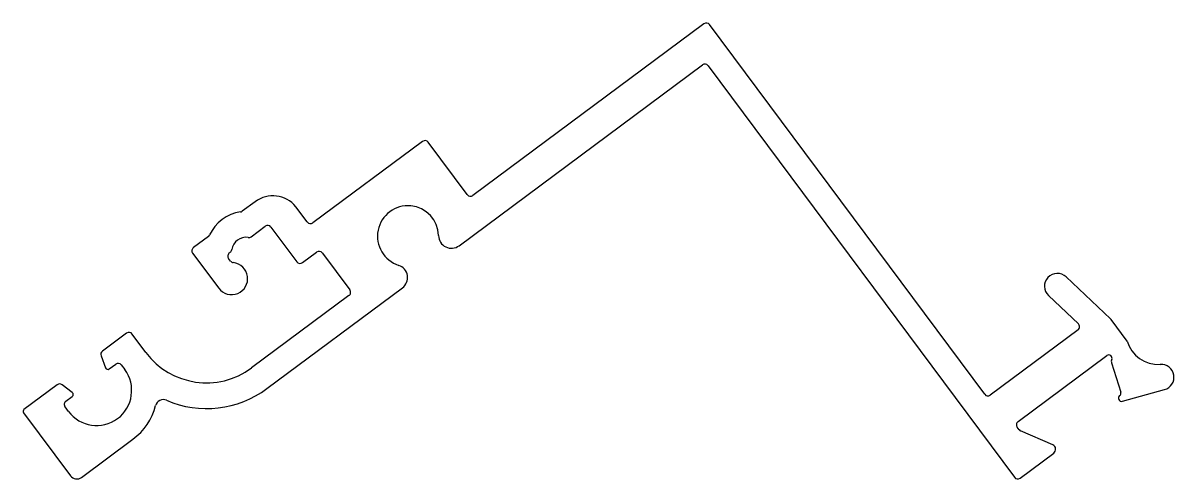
# Model space of a CAD drawing. Extents: x -32.6 to 39, y 0.5 to 28.9.
import ezdxf

# ---------------------------------------------------------------- set-up
doc = ezdxf.new("R2010")
doc.units = 0
doc.layers.add('CLIP', color=4, linetype='CONTINUOUS')

msp = doc.modelspace()

# ---------------------------------------------------------------- linework, layer by layer
at = {"layer": 'CLIP', "color": 7}
for p, q in [((9.786, 28.843), (-4.584, 18.156)), ((27.248, 5.781), (10.136, 28.791)), ((-5.438, 15.032), (9.694, 26.285)), ((10.044, 26.234), (29.097, 0.613)), ((-7.711, 21.523), (-14.527, 16.455)), ((-4.934, 18.208), (-7.361, 21.472)), ((-18.128, 17.768), (-18.923, 17.177)), ((-14.888, 16.508), (-15.594, 17.457)), ((-18.373, 15.592), (-17.494, 16.246)), ((-17.145, 16.194), (-15.536, 14.032)), ((-21.033, 15.608), (-21.962, 14.917)), ((-22.013, 14.568), (-20.391, 12.386)), ((-19.723, 14.588), (-19.674, 14.625)), ((-15.175, 13.978), (-14.305, 14.625)), ((-13.944, 14.572), (-12.238, 12.277)), ((-19.654, 14.076), (-19.775, 14.238)), ((35.079, 10.474), (32.314, 13.086)), ((-17.39, 6.14), (-8.966, 12.405)), ((-12.289, 11.928), (-18.345, 7.424)), ((31.215, 11.922), (33.074, 10.167)), ((36.109, 9.096), (35.108, 10.442)), ((-26.119, 9.582), (-27.62, 8.465)), ((-24.921, 8.391), (-25.769, 9.531)), ((33.052, 9.785), (27.598, 5.729)), ((-27.705, 8.177), (-27.426, 7.428)), ((29.322, 4.082), (34.85, 8.194)), ((-27.196, 7.361), (-26.797, 7.657)), ((-26.447, 7.605), (-26.231, 7.315)), ((35.137, 7.731), (35.712, 5.919)), ((-30.431, 6.375), (-32.499, 4.837)), ((-29.494, 5.89), (-30.13, 6.374)), ((35.815, 5.346), (38.435, 6.074)), ((-29.893, 5.354), (-29.495, 5.651)), ((-32.53, 4.627), (-29.617, 0.71)), ((-29.729, 4.714), (-29.945, 5.005)), ((29.384, 3.579), (29.27, 3.732)), ((-28.918, 0.607), (-25.725, 2.982)), ((31.483, 2.636), (29.485, 3.499)), ((29.447, 0.562), (31.543, 2.12))]:
    msp.add_line(p, q, dxfattribs=at)
for centre, radius, start, end in [((9.935, 28.642), 0.25, 36.63739, 126.63739), ((9.843, 26.085), 0.25, 36.63739, 126.63739), ((-7.562, 21.323), 0.25, 36.63739, 126.63739), ((-17.024, 16.284), 1.85, 39.35571, 126.63739), ((-4.733, 18.357), 0.25, 216.63739, 306.63739), ((-8.615, 15.617), 1.9, 1.20645, 252.17046), ((-18.686, 14.655), 2.5, 98.08183, 155.18864), ((-19.073, 17.377), 0.25, 278.08183, 306.63524), ((-14.681, 16.662), 0.258, 216.63739, 306.63739), ((-17.345, 16.045), 0.25, 36.63739, 126.63739), ((-21.182, 15.809), 0.25, 306.63524, 335.18864), ((-18.686, 14.655), 0.9, 81.80555, 171.46924), ((-18.522, 15.793), 0.25, 261.80555, 306.63739), ((-5.916, 15.674), 0.8, 181.20645, 306.63739), ((-21.813, 14.717), 0.25, 126.63524, 216.63739), ((-19.574, 14.388), 0.25, 126.63739, 216.63739), ((-19.823, 14.825), 0.25, 306.63739, 351.46924), ((-14.151, 14.418), 0.258, 36.63739, 126.63739), ((-19.589, 12.983), 1, 216.63739, 83.79375), ((-19.453, 14.226), 0.25, 216.63739, 263.79375), ((-15.329, 14.185), 0.258, 216.63739, 306.63739), ((-9.443, 13.047), 0.8, 306.63739, 72.06834), ((31.765, 12.504), 0.8, 46.63739, 226.63739), ((-12.438, 12.128), 0.25, 306.63739, 36.63739), ((32.902, 9.985), 0.25, 306.63739, 46.63739), ((34.907, 10.293), 0.25, 36.63739, 46.63739), ((-25.97, 9.382), 0.25, 36.63739, 126.63739), ((38.034, 9.639), 2, 195.74246, 273.83124), ((-27.471, 8.265), 0.25, 126.63739, 200.49305), ((-21.15, 11.195), 4.7, 216.63739, 306.63739), ((34.969, 8.033), 0.2, 335.03637, 126.63739), ((35.423, 7.822), 0.3, 155.03637, 197.59231), ((-27.98, 6.015), 2.179, 216.63739, 36.63739), ((-27.285, 7.481), 0.15, 200.49305, 306.63739), ((-26.648, 7.456), 0.25, 36.63739, 126.63739), ((38.221, 6.845), 0.8, 285.5389, 93.83124), ((-30.281, 6.175), 0.25, 52.78173, 126.63739), ((-29.584, 5.771), 0.15, 306.63739, 52.78173), ((-21.15, 11.195), 6.3, 246.75129, 306.63739), ((27.449, 5.93), 0.25, 216.63739, 306.63739), ((35.521, 5.858), 0.2, 306.9659, 17.59231), ((-29.744, 5.154), 0.25, 126.63739, 216.63739), ((-27.98, 6.015), 3.779, 306.63739, 345.59156), ((-23.835, 4.95), 0.5, 66.75129, 165.59156), ((35.761, 5.539), 0.2, 126.9659, 285.53889), ((-32.41, 4.717), 0.15, 126.63739, 216.63739), ((29.471, 3.882), 0.25, 126.63739, 216.63739), ((29.584, 3.729), 0.25, 216.63739, 246.63739), ((31.364, 2.361), 0.3, 306.63739, 66.63739), ((-29.216, 1.009), 0.5, 216.63739, 306.63739), ((29.298, 0.762), 0.25, 216.63739, 306.63739)]:
    msp.add_arc(centre, radius, start, end, dxfattribs=at)

doc.saveas('drawing.dxf')
